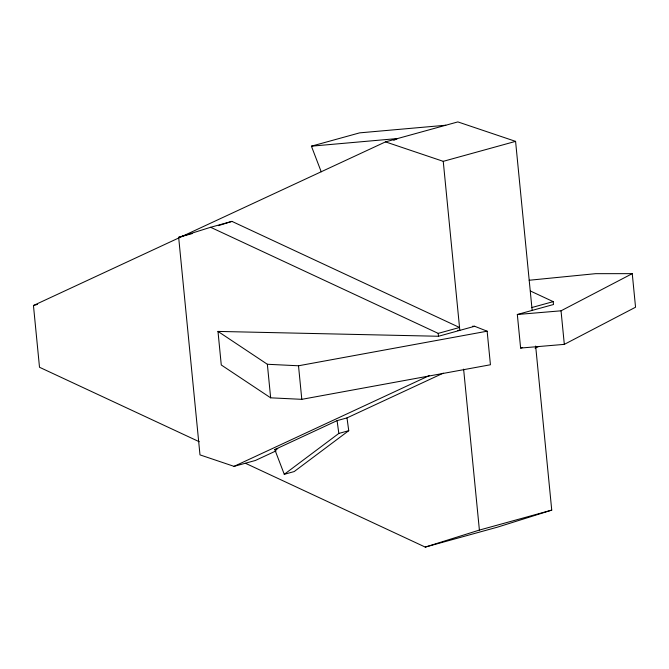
<?xml version="1.0" encoding="UTF-8"?>
<svg xmlns="http://www.w3.org/2000/svg" width="669" height="669" viewBox="0 0 669 669"><rect width="100%" height="100%" fill="white"/><g stroke="black" fill="none" stroke-linecap="round" stroke-linejoin="round"><path stroke-width="1" d="M346.994 417.899L337.084 420.634L274.8 449.576L284.266 474.304L338.823 433.437L348.741 430.694L346.994 417.899L443.279 373.143M348.741 430.694L294.184 471.57L284.266 474.304M517.329 314.497L561.032 310.809L632.255 273.654L635.55 307.222L564.318 344.368L520.616 348.056L517.329 314.497L553.497 304.512L553.221 301.635L530.55 291.074M199.287 441.749L39.504 367.264L33.45 305.499L385.511 141.878L457.855 121.909L515.582 141.368L532.156 310.408M393.79 140.306L397.57 138.542L311.411 146.177L321.22 171.799M210.61 227.284L438.195 333.379L459.536 327.492L231.951 221.389L210.61 227.284L178.656 237.319L199.989 454.878L234.05 466.36L429.49 375.526M276.205 450.797L255.391 460.473L234.05 466.36M535.075 348.164L538.854 346.408M218.395 225.645L231.951 221.389M245.607 463.349L425.241 547.091L479.397 530.082L551.741 510.121L535.652 346.04M551.741 510.121L497.585 527.122L425.241 547.091M311.411 146.177L359.629 132.863L445.788 125.237M385.511 141.878L443.246 161.338L515.582 141.368M178.656 237.319L192.237 233.565M33.45 305.499L37.472 304.395M531.88 307.523L553.221 301.635M438.479 336.264L474.647 326.28L487.141 331.197L490.436 364.764L301.803 399.334L270.652 397.829L221.272 364.981L217.985 331.414L438.479 336.264L438.195 333.379M520.616 348.056L522.598 347.512M274.8 449.576L277.777 448.757M217.985 331.414L267.357 364.271L298.508 365.776L487.141 331.197M529.179 280.252L595.602 273.671L632.255 273.654M472.557 326.229L474.647 326.28M457.738 330.327L459.82 330.369L443.246 161.338M337.084 420.634L338.823 433.437M561.032 310.809L564.318 344.368M463.617 369.121L479.397 530.082M298.508 365.776L301.803 399.334M267.357 364.271L270.652 397.829"/></g></svg>
